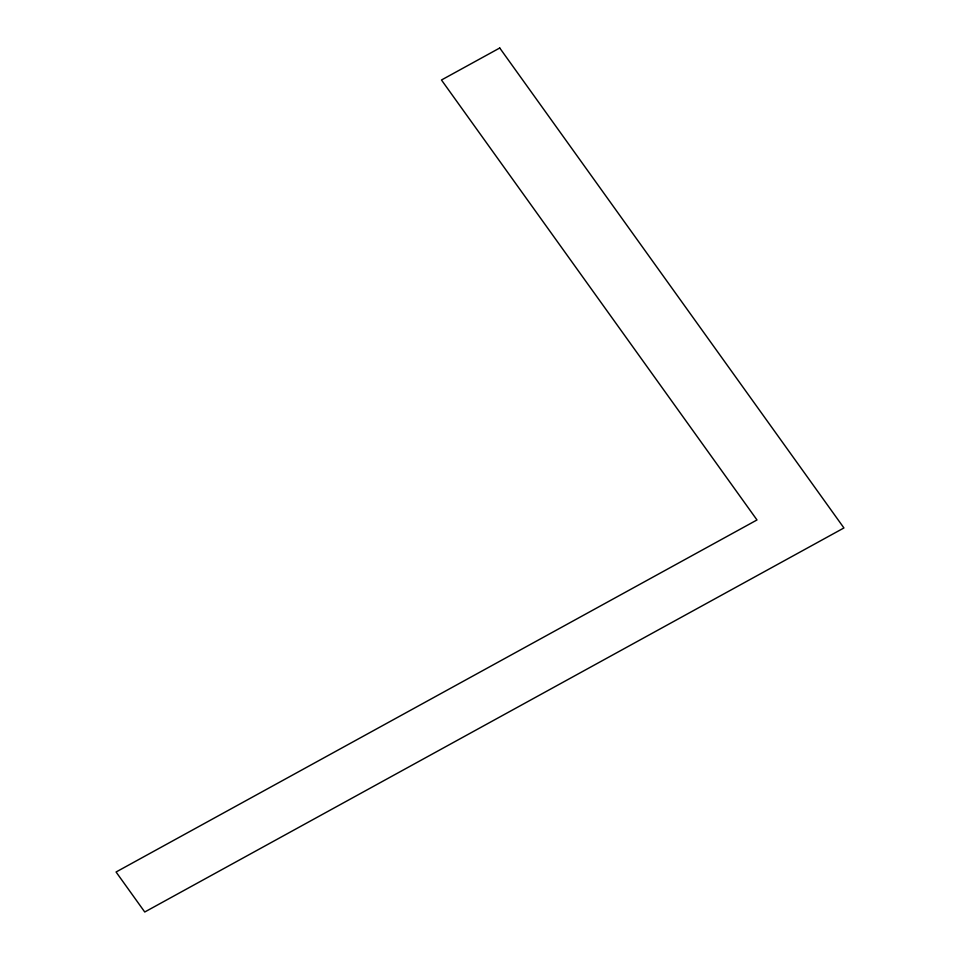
<?xml version="1.0" encoding="UTF-8"?>
<svg xmlns="http://www.w3.org/2000/svg" width="960" height="960" viewBox="0 0 960 960"><rect width="100%" height="100%" fill="white"/><g stroke="black" fill="none" stroke-linecap="round" stroke-linejoin="round"><path stroke-width="1.44" d="M499.74 48L441.468 80.004L756.996 519.96L116.064 872.004L144.744 912L843.936 527.952L499.74 48"/></g></svg>
